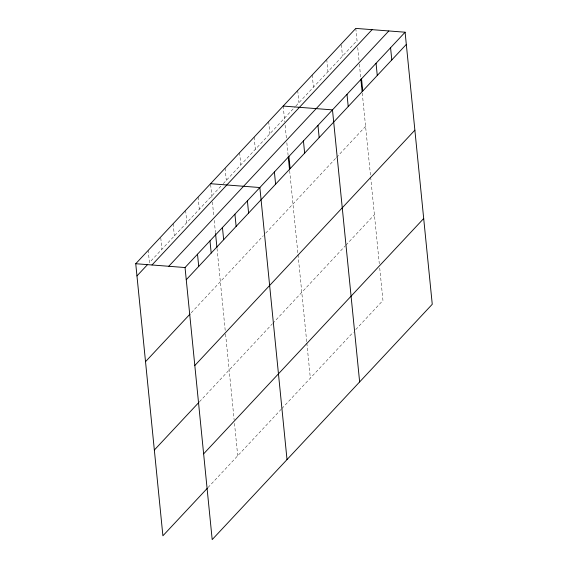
<?xml version="1.0" encoding="UTF-8"?>
<svg xmlns="http://www.w3.org/2000/svg" width="568" height="568" viewBox="0 0 568 568"><rect width="100%" height="100%" fill="white"/><g stroke="black" fill="none" stroke-linecap="round" stroke-linejoin="round"><path stroke-width="0.43" stroke-dasharray="2.84 2.13" d="M220.86 186.205L149.434 262.586L148.213 250.389M223.281 183.613L295.296 106.599M295.9 105.953L357.024 40.591M191.246 312.776L263.311 235.72M265.732 233.129L335.929 158.06M336.533 157.414L365.586 126.352M199.467 401.768L272.129 324.072M272.732 323.426L345.351 245.766M345.962 245.12L374.404 214.704M208.03 487.521L281.295 409.18M281.898 408.534L353.31 332.166M355.731 329.582L382.96 300.458L379.729 268.082M355.809 28.4L357.286 43.218M357.726 47.591L359.033 60.719M359.381 64.219L360.694 77.347M362.263 93.095L370.563 176.215M370.648 177.088L379.296 263.708M341.368 44.801L342.497 56.125M326.756 59.462L327.977 71.66M312.237 74.997L313.451 87.188M297.71 90.525L298.924 102.723M283.183 106.06L284.753 121.751M285.101 125.251L286.414 138.379M286.847 142.753L288.161 155.881M289.644 170.755L297.937 253.868M298.03 254.748L306.763 342.241M306.848 343.115L310.341 378.118M268.664 121.587L269.878 133.785M254.137 137.122L255.359 149.313M239.611 152.65L240.832 164.848M225.091 168.185L226.305 180.375M210.65 184.586L212.041 198.537M212.396 202.038L213.788 216.032M214.228 220.412L215.449 232.66M217.026 248.415L225.233 330.654M225.581 334.154L234.137 419.894M234.492 423.394L237.722 455.777M198.097 197.046L199.311 209.244M185.622 210.387L186.844 222.578M173.155 223.721L174.369 235.912M160.772 237.928L161.901 249.253"/><path stroke-width="0.85" d="M207.434 488.16L162.902 535.787L135.745 263.722L355.809 28.4L405.098 32.213L432.255 304.278L212.191 539.6L185.04 267.542L405.098 32.213M136.959 275.92L147.652 264.489M152.011 264.986L372.075 29.657M168.774 266.278L388.831 30.956M186.254 279.733L406.319 44.41M145.522 361.674L190.06 314.047M194.817 365.494L414.874 130.164M154.34 450.026L198.878 402.407M203.635 453.846L423.7 218.517M283.183 106.06L332.479 109.872L359.636 381.93M210.565 183.712L259.86 187.532L287.017 459.59M135.745 263.722L185.04 267.542M390.578 47.747L391.792 59.938M376.051 63.275L377.273 75.473M361.525 78.81L362.746 91.001M360.865 79.094L362.093 91.349M347.005 94.345L348.219 106.535M317.959 125.407L319.173 137.598M303.433 140.935L304.647 153.133M288.906 156.47L290.127 168.661M288.246 156.754L289.559 169.882M274.387 171.998L275.601 184.195M247.392 200.866L248.606 213.057M234.918 214.2L236.139 226.398M222.45 227.534L223.664 239.731M215.542 233.533L216.933 247.534M209.975 240.867L211.197 253.065M197.508 254.208L198.722 266.399"/></g></svg>
